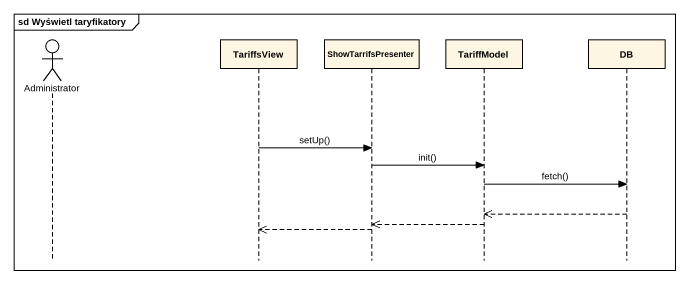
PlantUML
@startuml
mainframe sd Wyświetl taryfikatory
hide footbox
actor Administrator
participant TariffsView
participant ShowTarrifsPresenter
participant TariffModel
participant DB

TariffsView -> ShowTarrifsPresenter : setUp()
ShowTarrifsPresenter -> TariffModel : init()
TariffModel -> DB : fetch()
DB -->> TariffModel
TariffModel -->> ShowTarrifsPresenter
ShowTarrifsPresenter -->> TariffsView
@enduml
